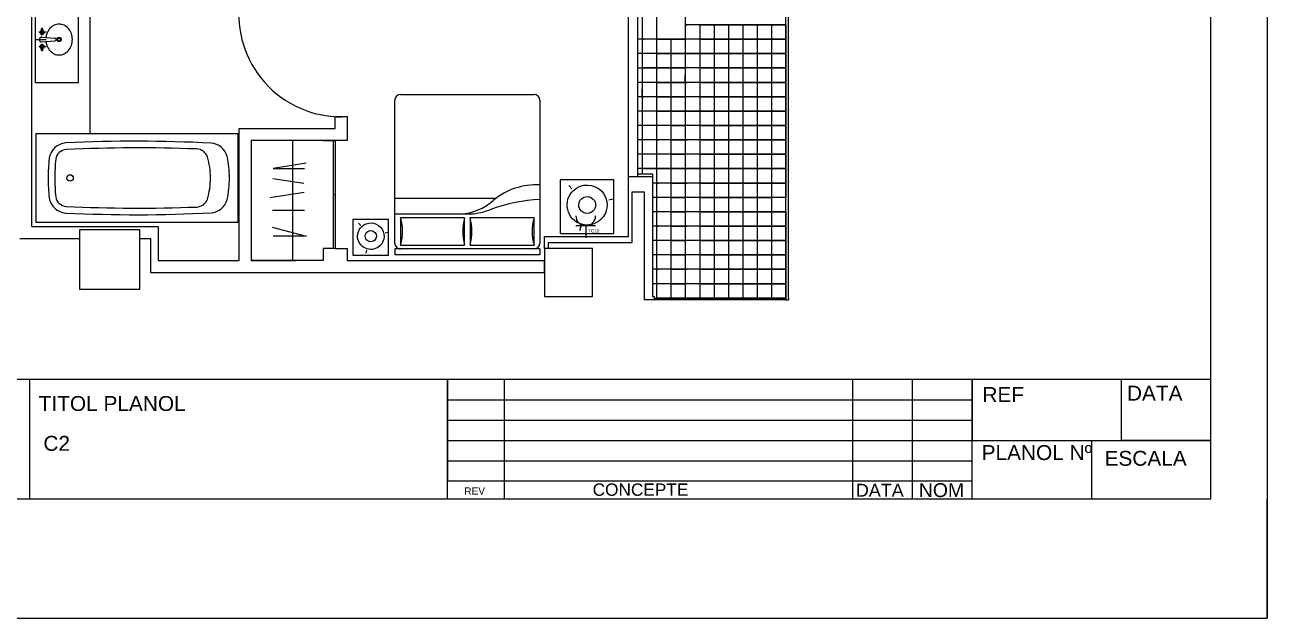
# Model space of a CAD drawing. Header units: millimetres. Extents: x 2377 to 4712, y -254 to 3188.
# Drawn here: x 2589 to 2797.3, y 1298.2 to 1397.7 of the extents above; entities that cross this region are included whole.
import ezdxf

# ---------------------------------------------------------------- set-up
doc = ezdxf.new("R2010")
doc.units = ezdxf.units.MM
doc.layers.add('Enchufes', color=30, linetype='Continuous')
doc.layers.add('Mobiliario', color=254, linetype='Continuous')
doc.styles.get("Standard").update_dxf_attribs({"font": 'arial.ttf'})

# ---------------------------------------------------------------- blocks, each defined once
blk = doc.blocks.new('MHPLS012')
at = {"layer": 'Mobiliario'}
for p, q in [((-2.1, -0.874), (-2.1, 0.874)), ((-2.024, 0.95), (-0.152, 0.95)), ((-0.483, 0.874), (-0.483, 0.036)), ((-0.127, 0.874), (-0.483, 0.874)), ((-0.127, 0.036), (-0.127, 0.874)), ((-0.076, 0.95), (-0.076, -0.95)), ((-0.076, 0.95), (0, 0.95)), ((0, 0.95), (0, -0.95)), ((-0.737, 0.366), (-0.737, -0.95)), ((-0.533, 0.041), (-0.533, -0.95)), ((-0.483, 0.036), (-0.127, 0.036)), ((-0.483, -0.036), (-0.483, -0.874)), ((-0.127, -0.036), (-0.483, -0.036)), ((-0.127, -0.874), (-0.127, -0.036)), ((-0.152, -0.95), (-2.024, -0.95)), ((-0.483, -0.874), (-0.127, -0.874)), ((-0.076, -0.95), (0, -0.95))]:
    blk.add_line(p, q, dxfattribs=at)
for centre, radius, start, end in [((-2.024, 0.874), 0.0762, 90, 180), ((-0.019, 0.912), 0.898, 177.5673, 219.5461), ((1.615, 1.088), 2.343, 183.3665, 199.2534), ((-0.305, 1.483), 0.635, 253.7398, 286.2602), ((-0.152, 0.874), 0.0762, 0, 90), ((-1.227, -0.125), 0.694, 3.1663, 42.0658), ((-1.458, -0.029), 0.927, 4.2918, 21.7676), ((-0.305, -0.574), 0.635, 73.7398, 106.2602), ((-0.305, 0.574), 0.635, 253.7398, 286.2602), ((-2.024, -0.874), 0.0762, 180, 270), ((-0.305, -1.483), 0.635, 73.7398, 106.2602), ((-0.152, -0.874), 0.0762, 270, 0)]:
    blk.add_arc(centre, radius, start, end, dxfattribs=at)
blk = doc.blocks.new('bn04-7')
for p, q in [((0, 0), (0, -0.147)), ((-0.6, 0), (0.6, 0)), ((-0.6, -0.6), (-0.6, 0)), ((-0.058, -0.092), (-0.151, -0.092)), ((-0.122, -0.087), (-0.112, -0.087)), ((-0.122, -0.098), (-0.112, -0.098)), ((-0.1, -0.148), (-0.1, -0.045)), ((-0.033, -0.08), (-0.02, -0.271)), ((0.034, -0.086), (0.02, -0.271)), ((0.058, -0.092), (0.151, -0.092)), ((0.1, -0.148), (0.1, -0.045)), ((0.122, -0.087), (0.112, -0.087)), ((0.122, -0.098), (0.112, -0.098)), ((0.6, -0.6), (0.6, 0)), ((-0.005, -0.286), (0.005, -0.286)), ((-0.6, -0.6), (0.6, -0.6))]:
    blk.add_line(p, q)
for centre, radius in [((-0.1, -0.092), 0.0118), ((0.1, -0.092), 0.0118), ((0, -0.328), 0.03), ((0, -0.328), 0.02)]:
    blk.add_circle(centre, radius)
for centre, radius, start, end in [((-0.142, -0.092), 0.0118, 39.1354, 320.8646), ((-0.011, -0.361), 0.216, 109.6169, 130.7108), ((-0.131, -0.083), 0.0025, 219.1354, 256.4029), ((-0.131, -0.101), 0.0025, 103.5971, 140.8646), ((-0.123, -0.049), 0.0381, 256.4029, 272.0458), ((-0.123, -0.136), 0.0381, 87.9542, 103.5971), ((-0.1, -0.092), 0.0299, 191.7173, 168.2827), ((-0.1, -0.092), 0.0235, 194.2864, 165.7136), ((-0.112, -0.084), 0.003, 270, 324.6965), ((-0.112, -0.101), 0.003, 35.3035, 90), ((0, -0.393), 0.249, 96.5773, 109.6169), ((0.055, -0.103), 0.0911, 153.0547, 165.3672), ((-0.006, -0.094), 0.0379, 104.9144, 122.742), ((0, -0.113), 0.0583, 90, 104.9144), ((0, -0.113), 0.0583, 75.0856, 90), ((0.005, -0.094), 0.0379, 57.258, 75.0856), ((-0.056, -0.103), 0.0911, 14.6328, 26.9453), ((0, -0.393), 0.249, 70.3831, 83.252), ((0.025, -0.085), 0.00867, 0, 32.7882), ((0.025, -0.085), 0.00867, 350.3449, 0), ((0.1, -0.092), 0.0299, 11.7173, 348.2827), ((0.1, -0.092), 0.0235, 14.2864, 345.7136), ((0.011, -0.361), 0.216, 49.2892, 70.3831), ((0.112, -0.084), 0.003, 215.3035, 270), ((0.112, -0.101), 0.003, 90, 144.6965), ((0.123, -0.049), 0.0381, 267.9542, 283.5971), ((0.123, -0.136), 0.0381, 76.4029, 92.0458), ((0.131, -0.083), 0.0025, 283.5971, 320.8646), ((0.131, -0.101), 0.0025, 39.1354, 76.4029), ((0.142, -0.092), 0.0118, 219.1354, 140.8646), ((-0.055, -0.328), 0.16, 154.2946, 180), ((-0.055, -0.328), 0.16, 180, 205.7054), ((-0.028, -0.341), 0.189, 130.7108, 154.2946), ((-0.005, -0.271), 0.015, 180, 270), ((0.005, -0.271), 0.015, 270, 0), ((0.028, -0.341), 0.189, 25.7054, 49.2892), ((0.055, -0.328), 0.16, 0, 25.7054), ((0.055, -0.328), 0.16, 334.2946, 360), ((-0.028, -0.315), 0.189, 205.7054, 229.2892), ((-0.011, -0.295), 0.216, 229.2892, 250.3831), ((0, -0.264), 0.249, 250.3831, 270), ((0, -0.264), 0.249, 270, 289.6169), ((0.011, -0.295), 0.216, 289.6169, 310.7108), ((0.028, -0.315), 0.189, 310.7108, 334.2946)]:
    blk.add_arc(centre, radius, start, end)
blk = doc.blocks.new('A$C57724086')
at = {"layer": 'Mobiliario'}
for p, q in [((0, 0), (0, 1.7)), ((0, 1.7), (0.75, 1.7)), ((0.75, 1.7), (0.75, 0)), ((0.75, 0), (0, 0))]:
    blk.add_line(p, q, dxfattribs=at)
blk.add_circle((0.375, 1.415), 0.0275, dxfattribs=at)
for centre, radius, start, end in [((0.229, 1.442), 0.15, 97.8246, 176.2997), ((0.375, 0.114), 1.486, 89.9988, 96.4162), ((0.375, 0.114), 1.486, 83.5838, 90.0012), ((0.521, 1.442), 0.15, 3.7003, 82.1754), ((0.229, 1.442), 0.094, 97.8246, 176.2997), ((0.375, 0.111), 1.433, 89.9987, 96.3484), ((0.375, 0.111), 1.433, 83.6516, 90.0013), ((0.521, 1.442), 0.094, 3.7003, 82.1754), ((12.322, 0.854), 12.257, 177.2038, 182.9431), ((13.215, 0.833), 13.094, 177.3056, 182.1342), ((-12.465, 0.833), 13.094, 357.8658, 2.6944), ((-11.572, 0.854), 12.257, 357.0569, 2.7962), ((0.23, 0.35), 0.1, 182.9309, 250.2221), ((0.52, 0.35), 0.1, 289.7779, 357.0691), ((0.231, 0.235), 0.15, 183.8947, 255.3014), ((0.375, 0.858), 0.628, 253.4701, 270.0186), ((0.375, 0.858), 0.628, 269.9814, 286.5299), ((0.519, 0.235), 0.15, 284.6986, 356.1053), ((0.375, 0.924), 0.854, 257.6931, 270.0076), ((0.375, 0.924), 0.854, 269.9924, 282.3069)]:
    blk.add_arc(centre, radius, start, end, dxfattribs=at)
blk = doc.blocks.new('sl06-0')
at = {"layer": 'Mobiliario'}
for p, q in [((-0.3, 0.281, -1.579), (-0.3, -0.318, -1.579)), ((0.298, 0.281, -1.579), (-0.3, 0.281, -1.579)), ((0.298, -0.318, -1.579), (0.298, 0.281, -1.579)), ((-0.3, -0.318, -1.579), (0.298, -0.318, -1.579))]:
    blk.add_line(p, q, dxfattribs=at)
at = {"layer": 'Mobiliario', "linetype": 'ByBlock'}
for p, q in [((-0.169, 0.179, -1.579), (-0.205, 0.217, -1.579)), ((0.24, 0.057, -1.579), (0.29, 0.069, -1.579)), ((-0.071, -0.236, -1.579), (-0.085, -0.286, -1.579))]:
    blk.add_line(p, q, dxfattribs=at)
at = {"layer": 'Mobiliario', "linetype": 'ByBlock', "extrusion": (0, 0, -1)}
for major_axis, start_param, end_param in [((-0.157, -0.157), -1.5419, 1.599693), ((-0.157, -0.157), 1.599693, 4.741285), ((-0.0663, -0.0663), -1.5419, 1.599693), ((-0.0663, -0.0663), 1.599693, 4.741285)]:
    blk.add_ellipse((0, 0, -1.579), major_axis=major_axis, ratio=1, start_param=start_param, end_param=end_param, dxfattribs=at)

msp = doc.modelspace()

# ---------------------------------------------------------------- linework, layer by layer
at = {"transparency": 33554687}
for p, q in [((2797.31, 1595.2), (2797.31, 1298.2)), ((2787.85, 1318.2), (2787.85, 1580.2)), ((2716.64, 1351.87), (2716.64, 1518.65)), ((2717.05, 1351.87), (2717.05, 1518.65)), ((2590.18, 1363.88), (2590.18, 1425.63)), ((2690.21, 1372.25), (2690.21, 1412.44)), ((2691.78, 1372.25), (2691.78, 1412.44)), ((2692.52, 1402.5), (2692.52, 1392.86)), ((2694.93, 1402.5), (2694.93, 1392.86)), ((2699.76, 1400.09), (2699.76, 1397.68)), ((2694.93, 1397.68), (2694.93, 1395.27)), ((2694.93, 1397.68), (2694.93, 1392.86)), ((2699.76, 1397.68), (2700.06, 1397.68)), ((2702.17, 1397.68), (2699.76, 1397.68)), ((2699.76, 1397.68), (2699.76, 1395.27)), ((2699.76, 1397.68), (2699.76, 1392.86)), ((2704.58, 1397.68), (2702.17, 1397.68)), ((2702.17, 1397.68), (2702.17, 1395.27)), ((2702.17, 1397.68), (2704.58, 1397.68)), ((2706.99, 1397.68), (2704.58, 1397.68)), ((2704.58, 1397.68), (2704.58, 1395.27)), ((2704.58, 1397.68), (2706.99, 1397.68)), ((2709.4, 1397.68), (2706.99, 1397.68)), ((2706.99, 1397.68), (2706.99, 1395.27)), ((2706.99, 1397.68), (2709.4, 1397.68)), ((2711.81, 1397.68), (2709.4, 1397.68)), ((2709.4, 1397.68), (2709.4, 1395.27)), ((2709.4, 1397.68), (2711.81, 1397.68)), ((2714.22, 1397.68), (2711.81, 1397.68)), ((2711.81, 1397.68), (2711.81, 1395.27)), ((2711.81, 1397.68), (2714.22, 1397.68)), ((2716.64, 1397.68), (2714.22, 1397.68)), ((2714.22, 1397.68), (2714.22, 1395.27)), ((2714.22, 1397.68), (2716.64, 1397.68)), ((2716.64, 1397.68), (2716.64, 1395.27)), ((2694.93, 1395.27), (2691.78, 1395.27)), ((2692.52, 1395.27), (2692.83, 1395.27)), ((2692.52, 1395.27), (2692.52, 1392.86)), ((2692.52, 1395.27), (2692.52, 1390.45)), ((2697.35, 1395.27), (2694.93, 1395.27)), ((2694.93, 1395.27), (2694.93, 1392.86)), ((2694.93, 1395.27), (2697.35, 1395.27)), ((2699.76, 1395.27), (2697.35, 1395.27)), ((2697.35, 1395.27), (2697.35, 1392.86)), ((2697.35, 1395.27), (2699.76, 1395.27)), ((2702.17, 1395.27), (2699.76, 1395.27)), ((2699.76, 1395.27), (2699.76, 1392.86)), ((2704.58, 1395.27), (2702.17, 1395.27)), ((2702.17, 1395.27), (2702.17, 1392.86)), ((2702.17, 1395.27), (2704.58, 1395.27)), ((2706.99, 1395.27), (2704.58, 1395.27)), ((2704.58, 1395.27), (2704.58, 1392.86)), ((2704.58, 1395.27), (2706.99, 1395.27)), ((2709.4, 1395.27), (2706.99, 1395.27)), ((2706.99, 1395.27), (2706.99, 1392.86)), ((2706.99, 1395.27), (2709.4, 1395.27)), ((2711.81, 1395.27), (2709.4, 1395.27)), ((2709.4, 1395.27), (2709.4, 1392.86)), ((2709.4, 1395.27), (2711.81, 1395.27)), ((2714.22, 1395.27), (2711.81, 1395.27)), ((2711.81, 1395.27), (2711.81, 1392.86)), ((2711.81, 1395.27), (2714.22, 1395.27)), ((2716.64, 1395.27), (2714.22, 1395.27)), ((2714.22, 1395.27), (2714.22, 1392.86)), ((2714.22, 1395.27), (2716.64, 1395.27)), ((2716.64, 1395.27), (2716.64, 1392.86)), ((2694.93, 1392.86), (2691.78, 1392.86)), ((2697.35, 1392.86), (2694.93, 1392.86)), ((2694.93, 1392.86), (2694.93, 1390.45)), ((2694.93, 1392.86), (2697.35, 1392.86)), ((2699.76, 1392.86), (2697.35, 1392.86)), ((2697.35, 1392.86), (2697.35, 1390.45)), ((2697.35, 1392.86), (2699.76, 1392.86)), ((2702.17, 1392.86), (2699.76, 1392.86)), ((2699.76, 1392.86), (2699.76, 1373.57)), ((2699.76, 1392.86), (2702.17, 1392.86)), ((2699.76, 1392.86), (2699.76, 1390.45)), ((2704.58, 1392.86), (2702.17, 1392.86)), ((2702.17, 1392.86), (2702.17, 1390.45)), ((2702.17, 1392.86), (2704.58, 1392.86)), ((2706.99, 1392.86), (2704.58, 1392.86)), ((2704.58, 1392.86), (2704.58, 1390.45)), ((2704.58, 1392.86), (2706.99, 1392.86)), ((2709.4, 1392.86), (2706.99, 1392.86)), ((2706.99, 1392.86), (2706.99, 1390.45)), ((2706.99, 1392.86), (2709.4, 1392.86)), ((2711.81, 1392.86), (2709.4, 1392.86)), ((2709.4, 1392.86), (2709.4, 1390.45)), ((2709.4, 1392.86), (2711.81, 1392.86)), ((2714.22, 1392.86), (2711.81, 1392.86)), ((2711.81, 1392.86), (2711.81, 1390.45)), ((2711.81, 1392.86), (2714.22, 1392.86)), ((2716.64, 1392.86), (2714.22, 1392.86)), ((2714.22, 1392.86), (2714.22, 1390.45)), ((2714.22, 1392.86), (2716.64, 1392.86)), ((2716.64, 1392.86), (2716.64, 1390.45)), ((2691.78, 1390.45), (2694.93, 1390.45)), ((2694.93, 1390.45), (2692.52, 1390.45)), ((2692.52, 1390.45), (2692.52, 1388.04)), ((2697.35, 1390.45), (2694.93, 1390.45)), ((2694.93, 1390.45), (2694.93, 1388.04)), ((2694.93, 1390.45), (2697.35, 1390.45)), ((2699.76, 1390.45), (2697.35, 1390.45)), ((2697.35, 1390.45), (2697.35, 1388.04)), ((2697.35, 1390.45), (2699.76, 1390.45)), ((2702.17, 1390.45), (2699.76, 1390.45)), ((2699.76, 1390.45), (2699.76, 1388.04)), ((2699.76, 1390.45), (2699.76, 1388.04)), ((2704.58, 1390.45), (2702.17, 1390.45)), ((2702.17, 1390.45), (2702.17, 1388.04)), ((2702.17, 1390.45), (2704.58, 1390.45)), ((2706.99, 1390.45), (2704.58, 1390.45)), ((2704.58, 1390.45), (2704.58, 1388.04)), ((2704.58, 1390.45), (2706.99, 1390.45)), ((2709.4, 1390.45), (2706.99, 1390.45)), ((2706.99, 1390.45), (2706.99, 1388.04)), ((2706.99, 1390.45), (2709.4, 1390.45)), ((2711.81, 1390.45), (2709.4, 1390.45)), ((2709.4, 1390.45), (2709.4, 1388.04)), ((2709.4, 1390.45), (2711.81, 1390.45)), ((2714.22, 1390.45), (2711.81, 1390.45)), ((2711.81, 1390.45), (2711.81, 1388.04)), ((2711.81, 1390.45), (2714.22, 1390.45)), ((2716.64, 1390.45), (2714.22, 1390.45)), ((2714.22, 1390.45), (2714.22, 1388.04)), ((2714.22, 1390.45), (2716.64, 1390.45)), ((2716.64, 1390.45), (2716.64, 1388.04)), ((2694.93, 1388.04), (2691.78, 1388.04)), ((2692.52, 1388.04), (2692.52, 1385.62)), ((2697.35, 1388.04), (2694.93, 1388.04)), ((2694.93, 1388.04), (2694.93, 1385.62)), ((2694.93, 1388.04), (2697.35, 1388.04)), ((2699.76, 1388.04), (2697.35, 1388.04)), ((2697.35, 1388.04), (2697.35, 1385.62)), ((2697.35, 1388.04), (2699.76, 1388.04)), ((2699.76, 1388.04), (2699.76, 1389.24)), ((2699.76, 1388.04), (2700.06, 1388.04)), ((2702.17, 1388.04), (2699.76, 1388.04)), ((2699.76, 1388.04), (2699.76, 1385.62)), ((2699.76, 1388.04), (2699.76, 1383.21)), ((2699.76, 1388.04), (2699.76, 1385.62)), ((2704.58, 1388.04), (2702.17, 1388.04)), ((2702.17, 1388.04), (2702.17, 1385.62)), ((2702.17, 1388.04), (2704.58, 1388.04)), ((2706.99, 1388.04), (2704.58, 1388.04)), ((2704.58, 1388.04), (2704.58, 1385.62)), ((2704.58, 1388.04), (2706.99, 1388.04)), ((2709.4, 1388.04), (2706.99, 1388.04)), ((2706.99, 1388.04), (2706.99, 1385.62)), ((2706.99, 1388.04), (2709.4, 1388.04)), ((2711.81, 1388.04), (2709.4, 1388.04)), ((2709.4, 1388.04), (2709.4, 1385.62)), ((2709.4, 1388.04), (2711.81, 1388.04)), ((2714.22, 1388.04), (2711.81, 1388.04)), ((2711.81, 1388.04), (2711.81, 1385.62)), ((2711.81, 1388.04), (2714.22, 1388.04)), ((2716.64, 1388.04), (2714.22, 1388.04)), ((2714.22, 1388.04), (2714.22, 1385.62)), ((2714.22, 1388.04), (2716.64, 1388.04)), ((2716.64, 1388.04), (2716.64, 1385.62)), ((2694.93, 1385.62), (2691.78, 1385.62)), ((2692.52, 1385.62), (2692.52, 1386.83)), ((2692.52, 1385.62), (2692.83, 1385.62)), ((2692.52, 1385.62), (2692.52, 1383.21)), ((2697.35, 1385.62), (2694.93, 1385.62)), ((2694.93, 1385.62), (2694.93, 1383.21)), ((2694.93, 1385.62), (2697.35, 1385.62)), ((2699.76, 1385.62), (2697.35, 1385.62)), ((2697.35, 1385.62), (2697.35, 1383.21)), ((2697.35, 1385.62), (2699.76, 1385.62)), ((2702.17, 1385.62), (2699.76, 1385.62)), ((2699.76, 1385.62), (2699.76, 1383.21)), ((2704.58, 1385.62), (2702.17, 1385.62)), ((2702.17, 1385.62), (2702.17, 1383.21)), ((2702.17, 1385.62), (2704.58, 1385.62)), ((2706.99, 1385.62), (2704.58, 1385.62)), ((2704.58, 1385.62), (2704.58, 1383.21)), ((2704.58, 1385.62), (2706.99, 1385.62)), ((2709.4, 1385.62), (2706.99, 1385.62)), ((2706.99, 1385.62), (2706.99, 1383.21)), ((2706.99, 1385.62), (2709.4, 1385.62)), ((2711.81, 1385.62), (2709.4, 1385.62)), ((2709.4, 1385.62), (2709.4, 1383.21)), ((2709.4, 1385.62), (2711.81, 1385.62)), ((2714.22, 1385.62), (2711.81, 1385.62)), ((2711.81, 1385.62), (2711.81, 1383.21)), ((2711.81, 1385.62), (2714.22, 1385.62)), ((2716.64, 1385.62), (2714.22, 1385.62)), ((2714.22, 1385.62), (2714.22, 1383.21)), ((2714.22, 1385.62), (2716.64, 1385.62)), ((2716.64, 1385.62), (2716.64, 1383.21)), ((2694.93, 1383.21), (2691.78, 1383.21)), ((2694.93, 1383.21), (2692.52, 1383.21)), ((2692.52, 1383.21), (2692.52, 1373.57)), ((2697.35, 1383.21), (2694.93, 1383.21)), ((2694.93, 1383.21), (2694.93, 1373.57)), ((2694.93, 1383.21), (2697.35, 1383.21)), ((2697.35, 1383.21), (2694.93, 1383.21)), ((2694.93, 1383.21), (2697.35, 1383.21)), ((2699.76, 1383.21), (2697.35, 1383.21)), ((2697.35, 1383.21), (2697.35, 1380.8)), ((2697.35, 1383.21), (2699.76, 1383.21)), ((2699.76, 1383.21), (2697.35, 1383.21)), ((2697.35, 1383.21), (2699.76, 1383.21)), ((2702.17, 1383.21), (2699.76, 1383.21)), ((2699.76, 1383.21), (2699.76, 1373.57)), ((2699.76, 1383.21), (2702.17, 1383.21)), ((2699.76, 1383.21), (2699.76, 1380.8)), ((2704.58, 1383.21), (2702.17, 1383.21)), ((2702.17, 1383.21), (2702.17, 1380.8)), ((2702.17, 1383.21), (2704.58, 1383.21)), ((2706.99, 1383.21), (2704.58, 1383.21)), ((2704.58, 1383.21), (2704.58, 1380.8)), ((2704.58, 1383.21), (2706.99, 1383.21)), ((2709.4, 1383.21), (2706.99, 1383.21)), ((2706.99, 1383.21), (2706.99, 1380.8)), ((2706.99, 1383.21), (2709.4, 1383.21)), ((2711.81, 1383.21), (2709.4, 1383.21)), ((2709.4, 1383.21), (2709.4, 1380.8)), ((2709.4, 1383.21), (2711.81, 1383.21)), ((2714.22, 1383.21), (2711.81, 1383.21)), ((2711.81, 1383.21), (2711.81, 1380.8)), ((2711.81, 1383.21), (2714.22, 1383.21)), ((2716.64, 1383.21), (2714.22, 1383.21)), ((2714.22, 1383.21), (2714.22, 1380.8)), ((2714.22, 1383.21), (2716.64, 1383.21)), ((2716.64, 1383.21), (2716.64, 1380.8)), ((2641.05, 1380.29), (2641.05, 1382.3)), ((2641.05, 1382.3), (2643.06, 1382.3)), ((2643.06, 1382.3), (2643.06, 1378.28)), ((2624.98, 1358.18), (2624.98, 1380.29)), ((2624.98, 1380.29), (2641.05, 1380.29)), ((2694.93, 1380.8), (2691.78, 1380.8)), ((2697.35, 1380.8), (2694.93, 1380.8)), ((2694.93, 1380.8), (2694.93, 1378.39)), ((2699.76, 1380.8), (2697.35, 1380.8)), ((2697.35, 1380.8), (2697.35, 1378.39)), ((2697.35, 1380.8), (2699.76, 1380.8)), ((2702.17, 1380.8), (2699.76, 1380.8)), ((2699.76, 1380.8), (2699.76, 1378.39)), ((2699.76, 1380.8), (2699.76, 1378.39)), ((2704.58, 1380.8), (2702.17, 1380.8)), ((2702.17, 1380.8), (2702.17, 1378.39)), ((2702.17, 1380.8), (2704.58, 1380.8)), ((2706.99, 1380.8), (2704.58, 1380.8)), ((2704.58, 1380.8), (2704.58, 1378.39)), ((2704.58, 1380.8), (2706.99, 1380.8)), ((2709.4, 1380.8), (2706.99, 1380.8)), ((2706.99, 1380.8), (2706.99, 1378.39)), ((2706.99, 1380.8), (2709.4, 1380.8)), ((2711.81, 1380.8), (2709.4, 1380.8)), ((2709.4, 1380.8), (2709.4, 1378.39)), ((2709.4, 1380.8), (2711.81, 1380.8)), ((2714.22, 1380.8), (2711.81, 1380.8)), ((2711.81, 1380.8), (2711.81, 1378.39)), ((2711.81, 1380.8), (2714.22, 1380.8)), ((2716.64, 1380.8), (2714.22, 1380.8)), ((2714.22, 1380.8), (2714.22, 1378.39)), ((2714.22, 1380.8), (2716.64, 1380.8)), ((2716.64, 1380.8), (2716.64, 1378.39)), ((2643.06, 1378.28), (2626.99, 1378.28)), ((2626.99, 1378.28), (2626.99, 1358.18)), ((2639.04, 1378.28), (2626.99, 1378.28)), ((2640.72, 1378.28), (2633.88, 1378.28)), ((2633.88, 1378.28), (2633.88, 1358.18)), ((2639.04, 1378.28), (2641.05, 1378.28)), ((2640.72, 1378.28), (2640.72, 1360.19)), ((2641.05, 1378.28), (2641.05, 1360.19)), ((2694.93, 1378.39), (2691.78, 1378.39)), ((2694.93, 1378.39), (2695.24, 1378.39)), ((2697.35, 1378.39), (2694.93, 1378.39)), ((2694.93, 1378.39), (2694.93, 1375.98)), ((2694.93, 1378.39), (2694.93, 1373.57)), ((2699.76, 1378.39), (2697.35, 1378.39)), ((2697.35, 1378.39), (2697.35, 1375.98)), ((2697.35, 1378.39), (2699.76, 1378.39)), ((2699.76, 1378.39), (2700.06, 1378.39)), ((2702.17, 1378.39), (2699.76, 1378.39)), ((2699.76, 1378.39), (2699.76, 1375.98)), ((2699.76, 1378.39), (2699.76, 1373.57)), ((2699.76, 1378.39), (2699.76, 1375.98)), ((2704.58, 1378.39), (2702.17, 1378.39)), ((2702.17, 1378.39), (2702.17, 1375.98)), ((2702.17, 1378.39), (2704.58, 1378.39)), ((2706.99, 1378.39), (2704.58, 1378.39)), ((2704.58, 1378.39), (2704.58, 1375.98)), ((2704.58, 1378.39), (2706.99, 1378.39)), ((2709.4, 1378.39), (2706.99, 1378.39)), ((2706.99, 1378.39), (2706.99, 1375.98)), ((2706.99, 1378.39), (2709.4, 1378.39)), ((2711.81, 1378.39), (2709.4, 1378.39)), ((2709.4, 1378.39), (2709.4, 1375.98)), ((2709.4, 1378.39), (2711.81, 1378.39)), ((2714.22, 1378.39), (2711.81, 1378.39)), ((2711.81, 1378.39), (2711.81, 1375.98)), ((2711.81, 1378.39), (2714.22, 1378.39)), ((2716.64, 1378.39), (2714.22, 1378.39)), ((2714.22, 1378.39), (2714.22, 1375.98)), ((2714.22, 1378.39), (2716.64, 1378.39)), ((2716.64, 1378.39), (2716.64, 1375.98)), ((2694.93, 1375.98), (2691.78, 1375.98)), ((2697.35, 1375.98), (2694.93, 1375.98)), ((2699.76, 1375.98), (2697.35, 1375.98)), ((2697.35, 1375.98), (2697.35, 1373.57)), ((2697.35, 1375.98), (2699.76, 1375.98)), ((2702.17, 1375.98), (2699.76, 1375.98)), ((2699.76, 1375.98), (2699.76, 1373.57)), ((2704.58, 1375.98), (2702.17, 1375.98)), ((2702.17, 1375.98), (2702.17, 1373.57)), ((2702.17, 1375.98), (2704.58, 1375.98)), ((2706.99, 1375.98), (2704.58, 1375.98)), ((2704.58, 1375.98), (2704.58, 1373.57)), ((2704.58, 1375.98), (2706.99, 1375.98)), ((2709.4, 1375.98), (2706.99, 1375.98)), ((2706.99, 1375.98), (2706.99, 1373.57)), ((2706.99, 1375.98), (2709.4, 1375.98)), ((2711.81, 1375.98), (2709.4, 1375.98)), ((2709.4, 1375.98), (2709.4, 1373.57)), ((2709.4, 1375.98), (2711.81, 1375.98)), ((2714.22, 1375.98), (2711.81, 1375.98)), ((2711.81, 1375.98), (2711.81, 1373.57)), ((2711.81, 1375.98), (2714.22, 1375.98)), ((2716.64, 1375.98), (2714.22, 1375.98)), ((2714.22, 1375.98), (2714.22, 1373.57)), ((2714.22, 1375.98), (2716.64, 1375.98)), ((2716.64, 1375.98), (2716.64, 1373.57)), ((2636.19, 1374.51), (2630.66, 1373.6)), ((2630.66, 1373.6), (2635.93, 1373.6)), ((2697.35, 1373.57), (2691.78, 1373.57)), ((2691.78, 1372.25), (2691.78, 1372.7)), ((2691.78, 1372.7), (2694.23, 1372.7)), ((2692.52, 1373.57), (2692.52, 1372.7)), ((2694.93, 1373.57), (2692.52, 1373.57)), ((2692.52, 1373.57), (2694.93, 1373.57)), ((2694.23, 1372.7), (2694.23, 1352.15)), ((2694.93, 1373.57), (2694.93, 1371.16)), ((2697.35, 1373.57), (2694.93, 1373.57)), ((2694.93, 1373.57), (2697.35, 1373.57)), ((2697.35, 1373.57), (2694.93, 1373.57)), ((2699.76, 1373.57), (2697.35, 1373.57)), ((2697.35, 1373.57), (2697.35, 1371.16)), ((2697.35, 1373.57), (2699.76, 1373.57)), ((2699.76, 1373.57), (2697.35, 1373.57)), ((2697.35, 1373.57), (2699.76, 1373.57)), ((2699.76, 1373.57), (2697.35, 1373.57)), ((2697.35, 1373.57), (2699.76, 1373.57)), ((2702.17, 1373.57), (2699.76, 1373.57)), ((2699.76, 1373.57), (2702.17, 1373.57)), ((2702.17, 1373.57), (2699.76, 1373.57)), ((2699.76, 1373.57), (2699.76, 1371.16)), ((2699.76, 1373.57), (2699.76, 1371.16)), ((2704.58, 1373.57), (2702.17, 1373.57)), ((2702.17, 1373.57), (2704.58, 1373.57)), ((2704.58, 1373.57), (2702.17, 1373.57)), ((2702.17, 1373.57), (2702.17, 1371.16)), ((2702.17, 1373.57), (2704.58, 1373.57)), ((2706.99, 1373.57), (2704.58, 1373.57)), ((2704.58, 1373.57), (2706.99, 1373.57)), ((2706.99, 1373.57), (2704.58, 1373.57)), ((2704.58, 1373.57), (2704.58, 1371.16)), ((2704.58, 1373.57), (2706.99, 1373.57)), ((2709.4, 1373.57), (2706.99, 1373.57)), ((2706.99, 1373.57), (2709.4, 1373.57)), ((2709.4, 1373.57), (2706.99, 1373.57)), ((2706.99, 1373.57), (2706.99, 1371.16)), ((2706.99, 1373.57), (2709.4, 1373.57)), ((2711.81, 1373.57), (2709.4, 1373.57)), ((2709.4, 1373.57), (2711.81, 1373.57)), ((2711.81, 1373.57), (2709.4, 1373.57)), ((2709.4, 1373.57), (2709.4, 1371.16)), ((2709.4, 1373.57), (2711.81, 1373.57)), ((2714.22, 1373.57), (2711.81, 1373.57)), ((2711.81, 1373.57), (2714.22, 1373.57)), ((2714.22, 1373.57), (2711.81, 1373.57)), ((2711.81, 1373.57), (2711.81, 1371.16)), ((2711.81, 1373.57), (2714.22, 1373.57)), ((2716.64, 1373.57), (2714.22, 1373.57)), ((2714.22, 1373.57), (2716.64, 1373.57)), ((2716.64, 1373.57), (2714.22, 1373.57)), ((2714.22, 1373.57), (2714.22, 1371.16)), ((2714.22, 1373.57), (2716.64, 1373.57)), ((2716.64, 1373.57), (2716.64, 1371.16)), ((2630.58, 1371.94), (2635.82, 1371.12)), ((2690.21, 1362.2), (2690.21, 1372.25)), ((2690.21, 1372.25), (2694.23, 1372.25)), ((2691.78, 1372.25), (2694.23, 1372.25)), ((2691.78, 1372.25), (2694.23, 1372.25)), ((2697.35, 1371.16), (2694.23, 1371.16)), ((2694.93, 1371.16), (2695.24, 1371.16)), ((2694.93, 1371.16), (2694.93, 1368.74)), ((2694.93, 1371.16), (2694.93, 1366.33)), ((2699.76, 1371.16), (2697.35, 1371.16)), ((2697.35, 1371.16), (2697.35, 1359.1)), ((2697.35, 1371.16), (2699.76, 1371.16)), ((2699.76, 1371.16), (2700.06, 1371.16)), ((2702.17, 1371.16), (2699.76, 1371.16)), ((2699.76, 1371.16), (2699.76, 1368.74)), ((2699.76, 1371.16), (2699.76, 1359.1)), ((2704.58, 1371.16), (2702.17, 1371.16)), ((2702.17, 1371.16), (2702.17, 1359.1)), ((2702.17, 1371.16), (2704.58, 1371.16)), ((2706.99, 1371.16), (2704.58, 1371.16)), ((2704.58, 1371.16), (2704.58, 1359.1)), ((2704.58, 1371.16), (2706.99, 1371.16)), ((2709.4, 1371.16), (2706.99, 1371.16)), ((2706.99, 1371.16), (2706.99, 1359.1)), ((2706.99, 1371.16), (2709.4, 1371.16)), ((2711.81, 1371.16), (2709.4, 1371.16)), ((2709.4, 1371.16), (2709.4, 1359.1)), ((2709.4, 1371.16), (2711.81, 1371.16)), ((2714.22, 1371.16), (2711.81, 1371.16)), ((2711.81, 1371.16), (2711.81, 1359.1)), ((2711.81, 1371.16), (2714.22, 1371.16)), ((2716.64, 1371.16), (2714.22, 1371.16)), ((2714.22, 1371.16), (2714.22, 1359.1)), ((2714.22, 1371.16), (2716.64, 1371.16)), ((2716.64, 1371.16), (2716.64, 1368.74)), ((2635.88, 1369.58), (2630.09, 1368.7)), ((2640.72, 1369.23), (2641.05, 1369.23)), ((2690.86, 1361.2), (2690.86, 1369.69)), ((2690.86, 1369.69), (2692.87, 1369.69)), ((2692.87, 1369.69), (2692.87, 1351.58)), ((2694.93, 1368.74), (2694.23, 1368.74)), ((2697.35, 1368.74), (2694.93, 1368.74)), ((2699.76, 1368.74), (2697.35, 1368.74)), ((2697.35, 1368.74), (2699.76, 1368.74)), ((2702.17, 1368.74), (2699.76, 1368.74)), ((2704.58, 1368.74), (2702.17, 1368.74)), ((2702.17, 1368.74), (2704.58, 1368.74)), ((2706.99, 1368.74), (2704.58, 1368.74)), ((2704.58, 1368.74), (2706.99, 1368.74)), ((2709.4, 1368.74), (2706.99, 1368.74)), ((2706.99, 1368.74), (2709.4, 1368.74)), ((2711.81, 1368.74), (2709.4, 1368.74)), ((2709.4, 1368.74), (2711.81, 1368.74)), ((2714.22, 1368.74), (2711.81, 1368.74)), ((2711.81, 1368.74), (2714.22, 1368.74)), ((2716.64, 1368.74), (2714.22, 1368.74)), ((2635.89, 1366.57), (2630.52, 1366.54)), ((2697.35, 1366.33), (2694.23, 1366.33)), ((2694.93, 1366.33), (2694.93, 1363.92)), ((2699.76, 1366.33), (2697.35, 1366.33)), ((2697.35, 1366.33), (2697.35, 1363.92)), ((2697.35, 1366.33), (2699.76, 1366.33)), ((2702.17, 1366.33), (2699.76, 1366.33)), ((2699.76, 1366.33), (2699.76, 1363.92)), ((2699.76, 1366.33), (2699.76, 1363.92)), ((2704.58, 1366.33), (2702.17, 1366.33)), ((2702.17, 1366.33), (2702.17, 1363.92)), ((2702.17, 1366.33), (2704.58, 1366.33)), ((2706.99, 1366.33), (2704.58, 1366.33)), ((2704.58, 1366.33), (2704.58, 1363.92)), ((2704.58, 1366.33), (2706.99, 1366.33)), ((2709.4, 1366.33), (2706.99, 1366.33)), ((2706.99, 1366.33), (2706.99, 1363.92)), ((2706.99, 1366.33), (2709.4, 1366.33)), ((2711.81, 1366.33), (2709.4, 1366.33)), ((2709.4, 1366.33), (2709.4, 1363.92)), ((2709.4, 1366.33), (2711.81, 1366.33)), ((2714.22, 1366.33), (2711.81, 1366.33)), ((2711.81, 1366.33), (2711.81, 1363.92)), ((2711.81, 1366.33), (2714.22, 1366.33)), ((2716.64, 1366.33), (2714.22, 1366.33)), ((2714.22, 1366.33), (2714.22, 1363.92)), ((2714.22, 1366.33), (2716.64, 1366.33)), ((2716.64, 1366.33), (2716.64, 1363.92)), ((2590.18, 1363.88), (2611.38, 1363.88)), ((2598.22, 1363.34), (2608.27, 1363.34)), ((2598.22, 1353.3), (2598.22, 1363.34)), ((2608.27, 1363.34), (2608.27, 1353.3)), ((2611.38, 1363.88), (2611.38, 1358.18)), ((2630.51, 1363.78), (2636.2, 1362.25)), ((2697.35, 1363.92), (2694.23, 1363.92)), ((2694.93, 1363.92), (2695.24, 1363.92)), ((2694.93, 1363.92), (2694.93, 1361.51)), ((2694.93, 1363.92), (2694.93, 1359.1)), ((2699.76, 1363.92), (2697.35, 1363.92)), ((2697.35, 1363.92), (2697.35, 1361.51)), ((2697.35, 1363.92), (2699.76, 1363.92)), ((2699.76, 1363.92), (2700.06, 1363.92)), ((2702.17, 1363.92), (2699.76, 1363.92)), ((2699.76, 1363.92), (2699.76, 1361.51)), ((2699.76, 1363.92), (2699.76, 1361.51)), ((2704.58, 1363.92), (2702.17, 1363.92)), ((2702.17, 1363.92), (2702.17, 1361.51)), ((2702.17, 1363.92), (2704.58, 1363.92)), ((2706.99, 1363.92), (2704.58, 1363.92)), ((2704.58, 1363.92), (2704.58, 1361.51)), ((2704.58, 1363.92), (2706.99, 1363.92)), ((2709.4, 1363.92), (2706.99, 1363.92)), ((2706.99, 1363.92), (2706.99, 1361.51)), ((2706.99, 1363.92), (2709.4, 1363.92)), ((2711.81, 1363.92), (2709.4, 1363.92)), ((2709.4, 1363.92), (2709.4, 1361.51)), ((2709.4, 1363.92), (2711.81, 1363.92)), ((2714.22, 1363.92), (2711.81, 1363.92)), ((2711.81, 1363.92), (2711.81, 1361.51)), ((2711.81, 1363.92), (2714.22, 1363.92)), ((2716.64, 1363.92), (2714.22, 1363.92)), ((2714.22, 1363.92), (2714.22, 1361.51)), ((2714.22, 1363.92), (2716.64, 1363.92)), ((2716.64, 1363.92), (2716.64, 1361.51)), ((2588.17, 1361.87), (2598.22, 1361.87)), ((2608.27, 1361.87), (2610.06, 1361.87)), ((2610.06, 1361.87), (2610.06, 1356.17)), ((2636.2, 1362.25), (2630.67, 1362.25)), ((2641.05, 1360.19), (2639.04, 1360.19)), ((2639.04, 1360.19), (2639.04, 1358.18)), ((2641.05, 1360.19), (2643.06, 1360.19)), ((2643.06, 1360.19), (2643.06, 1358.18)), ((2676.14, 1360.19), (2676.14, 1362.2)), ((2676.14, 1362.2), (2690.21, 1362.2)), ((2676.14, 1360.19), (2676.14, 1352.15)), ((2684.18, 1360.19), (2676.14, 1360.19)), ((2676.8, 1360.19), (2676.8, 1361.2)), ((2676.8, 1361.2), (2690.86, 1361.2)), ((2684.18, 1352.15), (2684.18, 1360.19)), ((2694.93, 1361.51), (2694.23, 1361.51)), ((2697.35, 1361.51), (2694.93, 1361.51)), ((2699.76, 1361.51), (2697.35, 1361.51)), ((2697.35, 1361.51), (2699.76, 1361.51)), ((2702.17, 1361.51), (2699.76, 1361.51)), ((2704.58, 1361.51), (2702.17, 1361.51)), ((2702.17, 1361.51), (2704.58, 1361.51)), ((2706.99, 1361.51), (2704.58, 1361.51)), ((2704.58, 1361.51), (2706.99, 1361.51)), ((2709.4, 1361.51), (2706.99, 1361.51)), ((2706.99, 1361.51), (2709.4, 1361.51)), ((2711.81, 1361.51), (2709.4, 1361.51)), ((2709.4, 1361.51), (2711.81, 1361.51)), ((2714.22, 1361.51), (2711.81, 1361.51)), ((2711.81, 1361.51), (2714.22, 1361.51)), ((2716.64, 1361.51), (2714.22, 1361.51)), ((2714.22, 1361.51), (2716.64, 1361.51)), ((2716.64, 1361.51), (2716.64, 1359.1)), ((2611.38, 1358.18), (2624.98, 1358.18)), ((2613.85, 1358.18), (2624.98, 1358.18)), ((2626.99, 1358.18), (2631.48, 1358.18)), ((2626.99, 1358.18), (2634.39, 1358.18)), ((2639.04, 1358.18), (2626.99, 1358.18)), ((2643.06, 1358.18), (2648.46, 1358.18)), ((2643.06, 1358.18), (2650.47, 1358.18)), ((2650.47, 1358.18), (2676.14, 1358.18)), ((2676.14, 1356.17), (2676.14, 1358.18)), ((2697.35, 1359.1), (2694.23, 1359.1)), ((2694.93, 1359.1), (2694.93, 1356.69)), ((2699.76, 1359.1), (2697.35, 1359.1)), ((2697.35, 1359.1), (2697.35, 1356.69)), ((2697.35, 1359.1), (2699.76, 1359.1)), ((2702.17, 1359.1), (2699.76, 1359.1)), ((2699.76, 1359.1), (2699.76, 1356.69)), ((2699.76, 1359.1), (2699.76, 1356.69)), ((2704.58, 1359.1), (2702.17, 1359.1)), ((2702.17, 1359.1), (2702.17, 1356.69)), ((2702.17, 1359.1), (2704.58, 1359.1)), ((2706.99, 1359.1), (2704.58, 1359.1)), ((2704.58, 1359.1), (2704.58, 1356.69)), ((2704.58, 1359.1), (2706.99, 1359.1)), ((2709.4, 1359.1), (2706.99, 1359.1)), ((2706.99, 1359.1), (2706.99, 1356.69)), ((2706.99, 1359.1), (2709.4, 1359.1)), ((2711.81, 1359.1), (2709.4, 1359.1)), ((2709.4, 1359.1), (2709.4, 1356.69)), ((2709.4, 1359.1), (2711.81, 1359.1)), ((2714.22, 1359.1), (2711.81, 1359.1)), ((2711.81, 1359.1), (2711.81, 1356.69)), ((2711.81, 1359.1), (2714.22, 1359.1)), ((2716.64, 1359.1), (2714.22, 1359.1)), ((2714.22, 1359.1), (2714.22, 1356.69)), ((2714.22, 1359.1), (2716.64, 1359.1)), ((2716.64, 1359.1), (2716.64, 1356.69)), ((2610.06, 1356.17), (2676.14, 1356.17)), ((2697.35, 1356.69), (2694.23, 1356.69)), ((2694.93, 1356.69), (2695.24, 1356.69)), ((2694.93, 1356.69), (2694.93, 1354.28)), ((2694.93, 1356.69), (2694.93, 1351.87)), ((2699.76, 1356.69), (2697.35, 1356.69)), ((2697.35, 1356.69), (2697.35, 1354.28)), ((2697.35, 1356.69), (2699.76, 1356.69)), ((2699.76, 1356.69), (2700.06, 1356.69)), ((2702.17, 1356.69), (2699.76, 1356.69)), ((2699.76, 1356.69), (2699.76, 1354.28)), ((2699.76, 1356.69), (2699.76, 1351.87)), ((2699.76, 1356.69), (2699.76, 1354.28)), ((2704.58, 1356.69), (2702.17, 1356.69)), ((2702.17, 1356.69), (2702.17, 1354.28)), ((2702.17, 1356.69), (2704.58, 1356.69)), ((2706.99, 1356.69), (2704.58, 1356.69)), ((2704.58, 1356.69), (2704.58, 1354.28)), ((2704.58, 1356.69), (2706.99, 1356.69)), ((2709.4, 1356.69), (2706.99, 1356.69)), ((2706.99, 1356.69), (2706.99, 1354.28)), ((2706.99, 1356.69), (2709.4, 1356.69)), ((2711.81, 1356.69), (2709.4, 1356.69)), ((2709.4, 1356.69), (2709.4, 1354.28)), ((2709.4, 1356.69), (2711.81, 1356.69)), ((2714.22, 1356.69), (2711.81, 1356.69)), ((2711.81, 1356.69), (2711.81, 1354.28)), ((2711.81, 1356.69), (2714.22, 1356.69)), ((2716.64, 1356.69), (2714.22, 1356.69)), ((2714.22, 1356.69), (2714.22, 1354.28)), ((2714.22, 1356.69), (2716.64, 1356.69)), ((2716.64, 1356.69), (2716.64, 1354.28)), ((2694.93, 1354.28), (2694.23, 1354.28)), ((2697.35, 1354.28), (2694.93, 1354.28)), ((2699.76, 1354.28), (2697.35, 1354.28)), ((2697.35, 1354.28), (2697.35, 1351.87)), ((2697.35, 1354.28), (2699.76, 1354.28)), ((2702.17, 1354.28), (2699.76, 1354.28)), ((2699.76, 1354.28), (2699.76, 1351.87)), ((2704.58, 1354.28), (2702.17, 1354.28)), ((2702.17, 1354.28), (2702.17, 1351.87)), ((2702.17, 1354.28), (2704.58, 1354.28)), ((2706.99, 1354.28), (2704.58, 1354.28)), ((2704.58, 1354.28), (2704.58, 1351.87)), ((2704.58, 1354.28), (2706.99, 1354.28)), ((2709.4, 1354.28), (2706.99, 1354.28)), ((2706.99, 1354.28), (2706.99, 1351.87)), ((2706.99, 1354.28), (2709.4, 1354.28)), ((2711.81, 1354.28), (2709.4, 1354.28)), ((2709.4, 1354.28), (2709.4, 1351.87)), ((2709.4, 1354.28), (2711.81, 1354.28)), ((2714.22, 1354.28), (2711.81, 1354.28)), ((2711.81, 1354.28), (2711.81, 1351.87)), ((2711.81, 1354.28), (2714.22, 1354.28)), ((2716.64, 1354.28), (2714.22, 1354.28)), ((2714.22, 1354.28), (2714.22, 1351.87)), ((2714.22, 1354.28), (2716.64, 1354.28)), ((2716.64, 1354.28), (2716.64, 1351.87)), ((2608.27, 1353.3), (2598.22, 1353.3)), ((2676.14, 1352.15), (2684.18, 1352.15)), ((2694.23, 1352.15), (2694.53, 1352.15)), ((2694.53, 1352.15), (2694.53, 1351.58)), ((2694.53, 1351.87), (2716.64, 1351.87)), ((2699.76, 1351.87), (2694.93, 1351.87)), ((2697.35, 1351.87), (2694.93, 1351.87)), ((2694.93, 1351.87), (2697.35, 1351.87)), ((2699.76, 1351.87), (2697.35, 1351.87)), ((2697.35, 1351.87), (2699.76, 1351.87)), ((2702.17, 1351.87), (2699.76, 1351.87)), ((2699.76, 1351.87), (2702.17, 1351.87)), ((2704.58, 1351.87), (2702.17, 1351.87)), ((2702.17, 1351.87), (2704.58, 1351.87)), ((2706.99, 1351.87), (2704.58, 1351.87)), ((2704.58, 1351.87), (2706.99, 1351.87)), ((2709.4, 1351.87), (2706.99, 1351.87)), ((2706.99, 1351.87), (2709.4, 1351.87)), ((2711.81, 1351.87), (2709.4, 1351.87)), ((2709.4, 1351.87), (2711.81, 1351.87)), ((2714.22, 1351.87), (2711.81, 1351.87)), ((2711.81, 1351.87), (2714.22, 1351.87)), ((2716.64, 1351.87), (2714.22, 1351.87)), ((2714.22, 1351.87), (2716.64, 1351.87)), ((2716.64, 1351.87), (2716.64, 1351.58)), ((2717.05, 1351.87), (2717.05, 1351.58)), ((2716.64, 1351.58), (2692.87, 1351.58)), ((2716.64, 1351.58), (2717.05, 1351.58)), ((2787.85, 1338.2), (2392.36, 1338.2)), ((2589.86, 1318.2), (2589.86, 1338.2)), ((2659.86, 1318.2), (2659.86, 1338.2)), ((2659.86, 1338.2), (2659.86, 1334.8)), ((2669.42, 1318.2), (2669.42, 1338.2)), ((2727.87, 1318.2), (2727.87, 1338.2)), ((2737.87, 1318.2), (2737.87, 1338.2)), ((2747.87, 1318.2), (2747.87, 1338.2)), ((2747.87, 1338.2), (2747.87, 1328)), ((2772.89, 1328), (2772.89, 1338.2)), ((2787.85, 1318.2), (2787.85, 1338.2)), ((2659.86, 1334.8), (2747.87, 1334.8)), ((2659.86, 1334.8), (2659.86, 1331.4)), ((2659.86, 1331.4), (2747.87, 1331.4)), ((2659.86, 1331.4), (2659.86, 1328)), ((2659.86, 1328), (2747.87, 1328)), ((2659.86, 1328), (2659.86, 1324.6)), ((2747.87, 1328), (2787.85, 1328)), ((2747.87, 1328), (2767.86, 1328)), ((2767.86, 1328), (2767.86, 1318.2)), ((2787.85, 1328), (2772.89, 1328)), ((2659.86, 1324.6), (2659.86, 1321.2)), ((2659.86, 1324.6), (2747.87, 1324.6)), ((2659.86, 1321.2), (2747.87, 1321.2)), ((2519.36, 1318.2), (2589.86, 1318.2)), ((2589.86, 1318.2), (2659.86, 1318.2)), ((2659.86, 1318.2), (2669.42, 1318.2)), ((2669.42, 1318.2), (2727.87, 1318.2)), ((2727.87, 1318.2), (2737.87, 1318.2)), ((2737.87, 1318.2), (2747.87, 1318.2)), ((2747.87, 1318.2), (2767.86, 1318.2)), ((2767.86, 1318.2), (2787.85, 1318.2)), ((2797.31, 1298.2), (2797.31, 1318.2)), ((2377.31, 1298.2), (2797.31, 1298.2))]:
    msp.add_line(p, q, dxfattribs=at)
at = {"layer": 'Enchufes', "transparency": 33554687}
for p, q in [((2684.7, 1363.99), (2681.41, 1363.99)), ((2683.06, 1363.99), (2683.06, 1361.98))]:
    msp.add_line(p, q, dxfattribs=at)
msp.add_arc((2683.06, 1365.64), 1.65, 180, 0, dxfattribs=at)
at = {"layer": 'Mobiliario', "transparency": 33554687}
msp.add_line((2599.96, 1379.46), (2599.96, 1425.63), dxfattribs=at)
msp.add_arc((2642.06, 1399.42), 17.16, 175.8007, 273.3575, dxfattribs=at)

# ---------------------------------------------------------------- block references
for name, p, xscale, yscale, zscale, rotation in [('bn04-7', (2590.8, 1395.22), 12.0671023852415, 12.0671023852415, 12.0671023852415, 90), ('MHPLS012', (2663.21, 1359.14), 12.79932041629905, 12.79932041629905, 12.79932041629905, 270)]:
    msp.add_blockref(name, p, dxfattribs=dict(at, xscale=xscale, yscale=yscale, zscale=zscale, rotation=rotation))
at = {"layer": 'Mobiliario', "color": 7, "transparency": 33554687, "xscale": 19.87591111823097, "yscale": 19.87591111823097, "zscale": 19.87591111823097, "rotation": 90}
msp.add_blockref('A$C57724086', (2624.72, 1364.55), dxfattribs=at)
at = {"layer": 'Mobiliario', "transparency": 33554687}
for p, xscale, yscale, zscale in [((2683.3, 1367.47, 23.84), 15.09887794367766, 15.09887794367766, 15.09887794367766), ((2647.03, 1362.24, 15.79), 10.00032631789706, 10.00032631789706, 10.00032631789706)]:
    msp.add_blockref('sl06-0', p, dxfattribs=dict(at, xscale=xscale, yscale=yscale, zscale=zscale))

# ---------------------------------------------------------------- texts
at = {"transparency": 33554687, "attachment_point": 1}
for s, width, gutter_width, heights, insert, char_height in [('TITOL PLANOL', 34.1105, 12.5, [0], (2591.34, 1335.44), 2.5), ('REF', 14.591, 12.5, [0], (2749.58, 1336.94), 2.5), ('DATA', 13.3924, 12.5, [0], (2773.81, 1337.17), 2.5), ('C2', 63.5407, 12.5, [0], (2592.13, 1328.76), 2.5), ('PLANOL Nº', 23.5912, 12.5, [4.44], (2749.44, 1327.21), 2.5), ('ESCALA', 18.9792, 12.5, [0], (2770.05, 1326.25), 2.5), ('CONCEPTE', 3.309, 10.34, [0], (2684.22, 1320.78), 2.068), ('DATA', 8.5845, 10.78, [0], (2728.35, 1320.73), 2.155), ('NOM', 9.2865, 11.66, [0], (2738.91, 1320.83), 2.331), ('REV', 3.8206, 6.05, [0], (2662.7, 1320.12), 1.209)]:
    msp.add_mtext_dynamic_manual_height_columns(s, width=width, gutter_width=gutter_width, heights=heights, dxfattribs=dict(at, insert=insert, char_height=char_height))
at = {"layer": 'Enchufes', "transparency": 33554687, "insert": (2683.45, 1363.41), "char_height": 0.556, "attachment_point": 1}
msp.add_mtext_dynamic_manual_height_columns('TC10', width=1.9736, gutter_width=2.78, heights=[0], dxfattribs=at)

doc.saveas('drawing.dxf')
